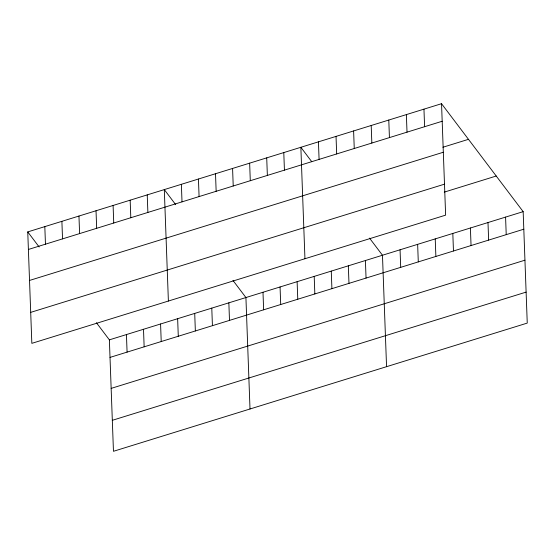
<?xml version="1.0" encoding="UTF-8"?>
<svg xmlns="http://www.w3.org/2000/svg" width="555" height="555" viewBox="0 0 555 555"><rect width="100%" height="100%" fill="white"/><g stroke="black" fill="none" stroke-linecap="round" stroke-linejoin="round"><path stroke-width="0.83" d="M441.544 103.702L445.63 215.146L31.836 343.351L27.75 231.907L441.544 103.702L523.164 211.649L527.25 323.093L113.456 451.298L109.37 339.854L96.417 322.726M28.395 249.459L442.189 121.254M442.897 147.248L468.482 139.326M29.533 280.442L443.327 152.243M30.698 312.368L444.5 184.163M444.271 192.127L496.232 176.025M109.37 339.854L523.164 211.649M110.008 357.406L523.809 229.201M111.146 388.389L524.94 260.184M112.318 420.315L526.112 292.11M311.73 161.678L300.859 147.29L304.945 258.741M369.526 238.109L382.471 255.238L386.558 366.682M175.699 204.67L164.301 189.595L168.387 301.046M232.968 280.421L245.921 297.542L250.007 408.993M27.75 231.907L39.148 246.975M505.577 217.095L506.222 234.654M487.991 222.548L488.636 240.1M470.404 227.994L471.049 245.546M452.818 233.44L453.463 250.999M435.231 238.893L435.876 256.445M423.958 109.148L424.603 126.706M417.644 244.339L418.29 261.898M406.371 114.601L407.016 132.152M400.058 249.792L400.703 267.344M388.784 120.046L389.43 137.605M371.198 125.499L371.843 143.051M365.405 260.524L366.05 278.083M353.611 130.945L354.256 148.497M348.332 265.817L348.977 283.369M336.032 136.391L336.67 153.95M331.266 271.104L331.911 288.655M318.445 141.844L319.083 159.396M314.199 276.39L314.838 293.942M297.126 281.676L297.771 299.235M283.785 152.576L284.431 170.135M280.06 286.97L280.705 304.522M266.719 157.87L267.364 175.422M262.987 292.256L263.632 309.808M249.646 163.156L250.291 180.708M232.58 168.442L233.225 186.001M228.854 302.836L229.493 320.388M215.513 173.736L216.152 191.288M211.781 308.122L212.426 325.674M198.44 179.022L199.085 196.574M194.715 313.409L195.353 330.96M181.374 184.309L182.012 201.86M177.642 318.695L178.287 336.254M160.575 323.988L161.221 341.54M147.235 194.888L147.88 212.44M143.502 329.275L144.147 346.826M130.161 200.175L130.807 217.726M126.436 334.561L127.081 352.12M113.095 205.461L113.74 223.02M96.029 210.754L96.667 228.306M78.956 216.041L79.601 233.593M61.889 221.327L62.535 238.879M44.816 226.613L45.461 244.172"/></g></svg>
